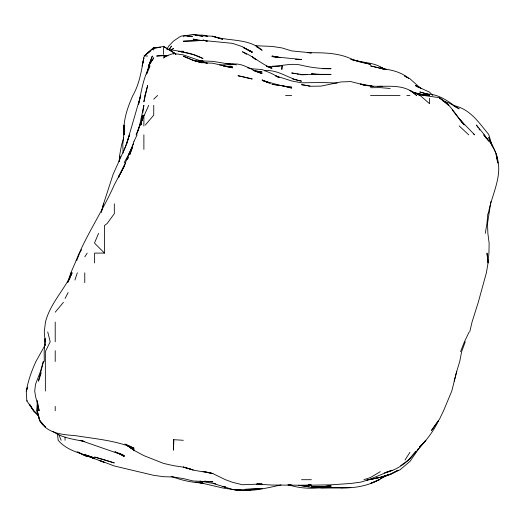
<?xml version="1.0" encoding="UTF-8"?>
<svg xmlns="http://www.w3.org/2000/svg" width="525" height="525" viewBox="0 0 525 525"><rect width="100%" height="100%" fill="white"/><g stroke="black" fill="none" stroke-linecap="round" stroke-linejoin="round"><path stroke-width="0.79" d="M45.13 345.555L45.157 338.73M38.056 408.457L37.944 410.734L37.328 400.877M37.478 400.877L36.678 410.734L39.716 420.584L37.216 410.734L39.716 420.584M148.417 68.158L148.601 65.881L152.322 56.031L148.641 65.881L148.772 68.158M490.901 201.548L487.508 223.532L487.876 233.382L489.136 243.232L488.939 253.089L488.02 262.94M487.843 213.675L486.944 223.532L485.277 233.382M119.116 161.378L119.779 154.56L121.61 144.71L123.71 137.977M148.555 68.158L148.601 65.881L153.74 57.842L148.601 65.881M45.157 338.73L44.185 351.612L44.258 361.469M119.26 161.378L119.483 159.862M119.917 156.831L119.7 158.347L120.015 156.076M142.761 112.875L143.883 105.295L139.722 125.002L136.467 134.853M119.201 161.378L119.438 159.862M488.329 213.675C491.61 194.066 504.092 174.713 496.105 154.56L497.687 162.894M143.883 57.1C141.52 70.206 139.617 83.698 132.884 95.445C127.332 107.776 122.909 121.144 123.946 134.853L124.103 125.002L123.802 134.853L124.182 131.224L122.771 144.71L123.158 153.044M140.844 125.002L143.01 115.146L140.792 125.002L141.507 122.725M43.463 361.469L38.469 381.176L41.219 372.835M469.737 331.912L472.041 322.055L478.255 302.354L486.393 272.79L488.066 262.94L487.003 253.089L487.942 262.185M465.275 341.762L461.659 351.612L459.736 361.469L456.737 371.319L451.795 391.027L443.579 410.734L439.471 419.239L431.504 430.434L438.5 420.584C431.885 435.317 420.289 446.736 409.913 458.798C402.695 465.629 393.98 471.01 384.142 472.946M140.346 123.487L138.082 131.066M141.291 119.693L142.045 116.662M118.762 177.299L119.523 174.267L118.703 177.299M454.184 381.176L456.737 371.319M103.556 203.825L101.338 212.159L103.556 203.825L113.144 174.267L126.413 144.71L140.707 95.445L138.488 104.541C141.461 91.416 143.141 77.752 149.973 65.881L146.98 73.461M146.501 74.222L148.778 65.881M43.326 361.469L40.504 371.319L35.503 384.366L34.729 391.027L35.503 396.244L39.165 410.734L37.754 403.154M69.234 279.615L71.315 272.79L68.342 281.886M134.032 141.127L129.813 154.56L132.143 148.496M126.4 144.71L129.491 134.853L124.182 150.183M142.222 120.455L143.883 115.146L136.119 134.853M27.582 387.233L26.368 391.027C28.061 380.75 31.644 370.926 35.93 361.469L45.36 344.63M67.613 282.647L70.849 272.79L75.134 262.94C85.719 235.627 102.48 211.503 114.325 184.833L125.797 163.006M27.51 387.233L26.25 391.027L26.821 400.877L33.593 410.734L38.811 416.266M74.918 280.035L77.339 272.79M76.703 260.669L79.623 253.089L81.605 249.611M133.56 143.496L128.559 154.56L124.182 162.691M460.576 351.612L464.441 341.762L469.028 332.233M69.333 279.615L69.95 278.099M70.882 275.822L72.115 272.79C64.418 289.892 50.183 303.391 45.465 322.055L44.251 331.912L45.183 341.762M94.618 242.721L98.582 233.382M148.726 105.295L143.883 116.182L143.883 125.954M132.661 146.816L120.035 174.267L124.182 166.327L119.963 174.267M134.032 141.251L137.091 134.853M127.483 159.488L128.494 157.375M65.061 298.476L68.165 292.497M128.559 154.56L131.526 148.929M167.055 48.996L168.597 46.18L173.44 41.134L180.515 36.323L183.297 35.661L192.491 36.323L187.13 36.212M419.009 448.33L409.913 461.462L400.057 469.777L390.206 474.37L395.207 471.732M405.011 459.998L409.913 452.333M84.768 256.843L87.222 253.089M419.764 447.116L421.562 444.636M419.764 446.992L425.867 440.291L419.764 447.011L421.109 445.167M415.807 451.342L408.509 459.998L400.706 465.655M55.21 312.204L63.413 302.354M145.373 125.002L153.74 115.146L153.74 105.295M153.74 99.192L157.638 95.445M144.132 56.031L150.137 51.142L144.132 56.031L153.74 47.486L160.558 47.25M144.467 56.031L153.74 47.768M172.292 49.462L173.44 48.451L170.979 50.341M151.882 49.757L153.74 48.188L163.59 46.456L175.238 53.74M151.876 49.77L153.74 48.202L151.935 49.672M151.935 49.658L153.74 48.188L157.526 47.762M384.044 476.365L379.404 479.699L370.499 483.44L379.253 479.699C367.598 485.992 354.093 488.329 340.942 487.85L350.792 487.561L321.234 487.81L311.384 487.056M382.981 476.93L380.349 478.839L388.093 474.817M380.349 471.634L370.499 477.52L363.904 479.699M164.935 57.212L163.59 57.993L165.959 56.031L173.44 53.484L183.297 54.889L207.552 63.269M396.637 470.977L398.068 470.223L390.206 474.534L380.349 477.953L385.278 475.834M303.043 485.612L301.527 485.369L331.085 484.818L350.792 483.473L360.649 482.14L368.806 479.699L392.07 470.118M369.41 479.699L380.349 477.297L390.206 474.187L380.349 477.297L367.014 479.929M386.413 472.106L390.206 470.945M281.065 484.897C265.276 488.421 249.126 492.463 232.87 489.556L222.705 487.968L197.695 482.14M370.499 479.496L380.349 477.31M184.052 36.002L193.148 34.427L203.004 36.323L198.457 35.641M229.425 64.798C241.644 61.09 251.121 70.507 262.119 73.552L253.778 70.757L262.119 72.056L253.024 70.383M163.59 56.523L166.957 56.031M230.206 64.883L232.562 64.555L212.855 61.379L199.211 60.769M370.499 479.535L366.936 479.929M307.591 52.749C322.094 52.69 337.247 52.553 350.792 58.656C361.016 63.354 373.767 61.615 382.981 68.506M249.992 490.094L242.412 490.462L233.638 489.556L242.412 490.573L248.476 490.068M233.769 489.556L242.412 490.573L247.721 490.114M302.288 74.819L307.591 74.498M318.202 486.957L311.384 487.358L301.527 485.618M309.868 52.933L311.384 52.848L291.677 50.918L281.827 47.893L271.97 46.417L255.262 45.708M242.412 490.534L249.992 490.107M421.28 94.749C434.602 91.718 446.007 99.501 456.113 107.021M163.59 55.696L156.621 56.031L163.59 55.328L168.157 55.794M317.448 486.944L311.384 487.207L320.48 486.931M377.317 86.376L382.627 86.362L380.349 86.244M321.234 486.911L331.085 486.55L321.234 486.806L331.085 485.618L321.234 487.023L311.384 486.787L318.202 486.787M178.749 51.457L183.297 51.299L178.749 51.325M245.444 489.234L262.119 488.591L242.412 489.687L232.562 489.412L212.855 483.374L199.973 481.09M422.796 94.763L429.614 94.592L420.518 94.507M264.39 70.777C277.83 68.933 288.717 79.091 301.527 81.145L292.432 78.907M280.311 66.222L271.97 66.334C281.866 66.104 291.598 62.79 301.527 65.257C311.174 67.627 321.156 68.742 331.085 68.709L322.75 68.677M219.673 64.988L232.562 64.555L228.014 63.958M307.591 485.297L311.384 485.258L271.97 485.054L256.81 484.109M370.499 87.714L380.349 87.623L390.206 88.495M321.234 487.81L340.942 487.948M145.569 56.031L147.584 56.031M282.05 85.588L291.677 88.069L281.827 85.634M410.517 90.832L416.581 95.445C401.533 80.082 378.978 90.064 360.649 84.184L366.634 85.588L350.792 81.592L340.942 81.933L321.234 86.1L311.384 86.257L301.527 84.689L307.178 85.588M285.554 95.445L291.677 95.445M370.499 95.445L400.057 95.445M406.829 95.445L409.913 95.445M114.325 203.825L114.325 213.675L107.12 223.532L104.475 225.553L104.475 253.089L94.618 253.089L94.618 262.94M26.821 400.877L27.372 400.877M301.527 479.699L311.384 479.699M256.81 483.945L262.119 483.965L242.412 484.752L232.562 482.311L225.402 479.699L212.855 473.563L203.004 471.358L212.855 473.511L193.148 470.111L183.297 467.014L193.148 469.849L183.297 467.152L173.44 465.649L163.59 463.431L143.883 455.628L134.032 450.358L126.728 445.036M311.384 74.261L312.9 74.288M315.171 74.327L331.085 74.366L318.202 74.498M198.457 40.681L183.297 41.212L203.004 40.438L232.562 43.365L242.412 46.672L252.262 52.428L243.114 47.434L252.262 51.837L248.476 50.334M337.148 83.035L321.234 82.484L301.527 82.832L291.677 80.955L275.448 75.738L278.992 77.595M193.148 34.834L203.004 35.155L207.69 36.323L206.128 36.166M295.463 59.299L301.527 59.483L271.97 56.582L278.795 57.448M203.759 35.871L212.855 36.212L222.705 39.29L212.855 36.323C229.117 41.573 248.679 37.971 262.119 50.269L256.2 46.587M289.406 87.065L291.677 87.17L281.827 85.838M227.253 66.695L232.562 66.944L223.466 66.012L232.562 67.771L212.855 63.249L203.004 62.711L193.148 60.224L183.297 56.182L193.148 60.388L202.243 62.77L193.148 60.25L201.488 62.77M173.44 439.661L173.873 440.291L173.44 450.142L173.44 439.661L183.297 440.291M225.737 63.44L232.562 63.919L236.362 64.903M311.384 486.951L316.687 487.358M318.202 487.476L331.085 487.548L321.234 487.764L311.384 487.239L321.234 487.633C310.209 488.919 299.23 488.23 288.645 484.877L291.677 485.494L287.89 484.772M181.02 52.014L183.297 52.211M199.211 60.847L203.004 61.189L197.695 60.493M204.52 481.143L209.062 481.55M210.577 481.681L212.855 481.884L193.148 480.985L183.297 478.577L173.44 477.002L163.59 476.713L153.74 475.342L114.325 465.983L99.238 460.32M315.932 74.294L311.384 73.881L321.234 74.419L301.527 74.452L291.677 72.962L295.463 73.697M420.518 94.572L422.796 94.789M424.312 94.933L429.614 95.445L419.764 94.041L425.145 95.445L414.455 92.748L419.764 93.791M308.352 484.844L311.384 485.172L309.107 484.864M298.495 485.363L309.107 486.741M196.179 482.199L203.004 482.947C192.353 482.685 181.847 480.414 171.924 476.569M290.161 484.798L291.677 484.982M164.227 55.781L165.5 55.945M281.512 85.588L271.97 84.302L280.855 85.588L262.119 80.443L269.699 83.134M195.425 482.193L203.004 483.276L199.211 482.239M439.471 97.716L448.711 105.295L439.471 97.716L417.487 94.539M195.425 35.182L196.941 35.411M304.559 485.855L306.075 486.098M202.243 40.655L193.148 39.106L197.695 40.254M417.487 94.539L419.764 94.933L417.487 94.375M77.024 451.743L84.768 455.615L90.832 456.697L88.561 456.041M280.311 57.553L271.97 56.031L278.795 57.468M266.398 66.176L271.97 67.207L266.752 66.176M360.649 83.941L373.531 86.435M166.622 48.963C178.894 51.47 191.828 52.434 203.004 58.564L193.148 54.534M296.979 73.986L298.495 74.281M300.011 74.576L301.527 74.865M84.768 455.615L90.832 456.796L84.768 455.615L78.435 452.097M200.727 61.425L206.791 63.177M247.721 67.856L252.262 68.821L262.119 69.549L271.97 73.657L279.037 77.595M225.737 487.108L222.705 486.458L225.737 487.148M361.403 62.311L370.499 64.326L350.792 59.378L360.649 62.147M386.413 69.602L370.499 65.894L383.381 69.031L380.349 68.224C390.311 69.766 400.883 71.558 408.673 78.481M184.052 52.388L192.393 54.357M207.552 41.134L203.004 40.038L206.791 41.212M307.053 85.588L309.94 86.284M87.045 455.641L84.768 455.044L93.102 457.833L84.768 454.939L104.475 462.453L99.238 460.3M429.614 94.651L419.764 91.967L429.614 94.789M171.17 476.405L172.686 476.825M213.609 483.158L215.887 483.925M442.503 100.682L449.321 103.11L459.172 108.819L453.652 105.689M386.413 69.7L380.349 67.279L385.278 69.556M267.494 66.734L271.97 68.44C261.489 64.03 252.965 56.083 242.412 51.752L246.474 54.318M453.652 105.558C470.164 108.951 478.767 122.528 488.736 134.518L491.715 144.71L488.736 137.458L496.532 154.56L497.759 162.894C497.398 151.961 491.092 142.498 483.715 134.853L487.732 139.932M270.454 83.324L262.119 79.931L268.452 82.838M115.087 451.828L124.182 455.582L80.148 440.291L84.768 441.525C73.835 439.346 62.048 437.889 52.749 431.386M84.768 454.643L94.618 458.784L84.768 454.709L94.618 457.971C81.861 453.587 67.403 451.146 58.183 440.291L57.474 434.227M115.028 451.828L124.182 455.976L120.658 453.889M419.764 87.695L429.614 92.17L432.718 95.445M385.278 69.497L380.349 67.161L382.325 68.499M128.402 445.508L134.032 448.199C115.375 440.35 94.756 438.815 74.918 435.566C62.16 434.726 46.587 433.263 39.861 420.584L43.358 424.633M409.913 90.366L419.764 95.274M127.7 445.528L134.032 449.183L126.807 444.826M173.44 52.369L175.941 54.462L173.44 52.362L163.59 46.456L163.59 54.383M418.543 87.426L415.485 85.588L419.764 87.38L420.998 88.384M415.642 85.588L417.703 86.874M406.809 77.365L404.329 75.738L409.913 78.717L420.847 88.528M118.926 453.16L124.182 456.612L119.529 453.377M124.838 443.966L134.032 450.142L126.807 445.036M126.807 445.062L134.032 450.142M439.471 98.109C450.581 103.871 455.805 115.428 463.837 124.405M38.686 415.511L33.443 410.734L29.393 404.165M255.957 59.699L252.262 56.693L255.957 59.784M37.295 414.218L33.784 410.734L29.938 404.821M473.53 133.875L474.659 134.853L459.172 118.814L463.792 124.379M420.118 95.445L429.614 103.747L429.614 98.346M459.172 125.902L468.727 134.853M94.618 243.232L104.475 253.089M39.493 420.584L43.221 424.633M44.29 425.795L45.36 426.95L44.356 425.795M458.686 118.125L452.288 109.987M459.172 118.716L464.303 125.002M485.139 136.776L486.682 138.692M478.879 128.835L479.824 130.042M488.736 141.199L484.437 134.853L476.372 125.002L478.045 127.562M58.813 434.661L61.195 440.291M491.879 144.71L492.45 146.98M47.742 331.912L50.197 341.762L45.36 351.612L45.36 391.027M183.297 36.323L183.297 36.796M173.44 53.484L173.44 54.141M153.74 47.486L153.74 50.013M143.883 134.853L143.883 149.349M84.768 272.79L84.768 282.647M65.061 437.128L65.061 440.291M55.21 322.055L55.21 341.762M55.21 350.661L55.21 361.469M55.21 406.37L55.21 410.734M282.358 65.881L281.827 69.49L281.827 65.881L282.358 65.881M144.985 95.445L143.883 101.837L147.61 85.588L144.985 95.445M143.883 58.052L142.19 65.881L143.883 58.052M171.426 46.18L169.247 49.462L171.426 46.18M418.313 448.882L417.349 450.142L418.313 448.888M321.234 487.095L318.964 486.957L321.234 487.095M242.412 76.643L237.943 75.738L252.262 79.006L242.412 76.643M372.015 86.303L370.499 85.962L372.015 86.31M104.475 459.802L94.618 457.052L114.325 462.945L104.475 459.802M223.44 65.881L222.705 65.481L223.44 65.881"/></g></svg>
